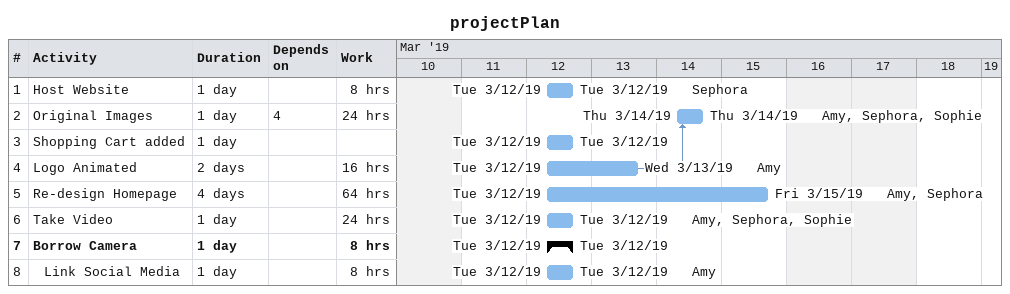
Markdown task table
projectPlan

| ID | Level | Task | Duration | Start | Finish | Predecessors | Resources | Work (h) |
|---|---|---|---|---|---|---|---|---|
| 1 | 1 | Host Website | 1d | 2019-03-12 | 2019-03-12 |  | Sephora | 8 |
| 2 | 1 | Original Images | 1d | 2019-03-14 | 2019-03-14 | 4 | Amy, Sephora, Sophie | 24 |
| 3 | 1 | Shopping Cart added | 1d | 2019-03-12 | 2019-03-12 |  |  |  |
| 4 | 1 | Logo Animated | 2d | 2019-03-12 | 2019-03-13 |  | Amy | 16 |
| 5 | 1 | Re-design Homepage | 4d | 2019-03-12 | 2019-03-15 |  | Amy, Sephora | 64 |
| 6 | 1 | Take Video | 1d | 2019-03-12 | 2019-03-12 |  | Amy, Sephora, Sophie | 24 |
| 7 | 1 | **Borrow Camera** | 1d | 2019-03-12 | 2019-03-12 |  |  | 8 |
| 8 | 2 | Link Social Media | 1d | 2019-03-12 | 2019-03-12 |  | Amy | 8 |
